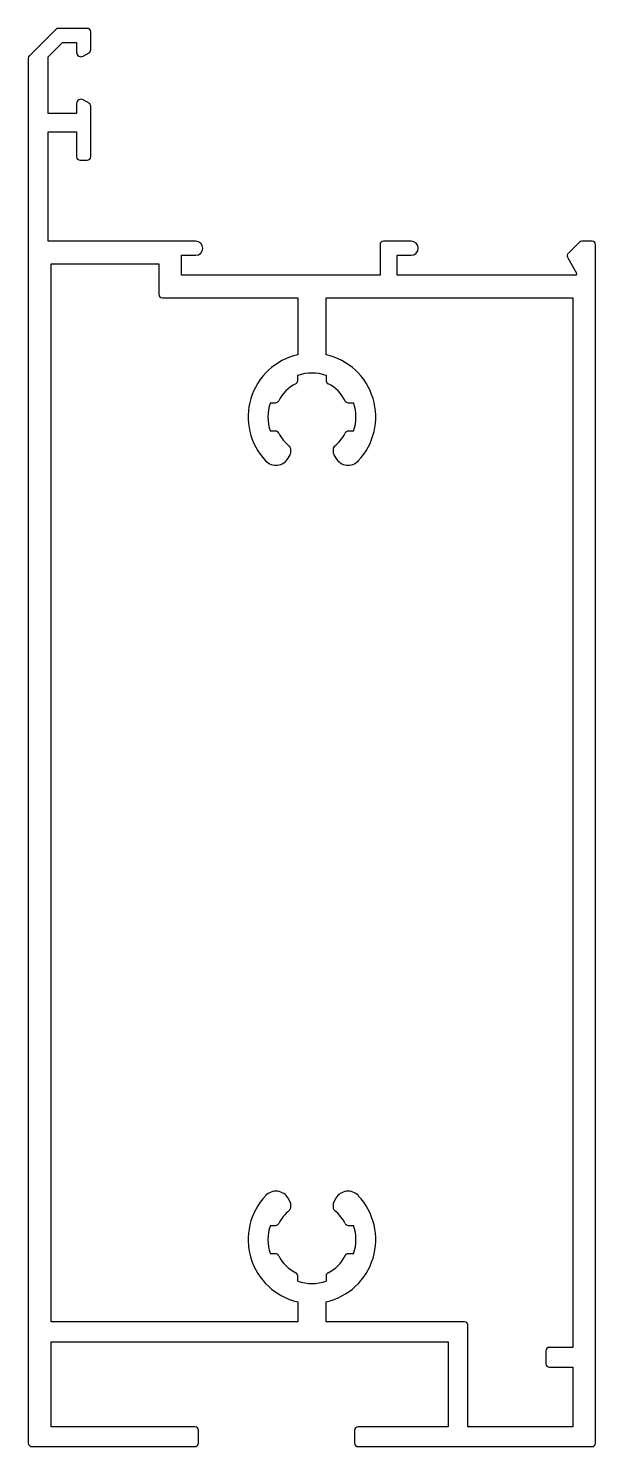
# Model space of a CAD drawing. Extents: x 2 to 42, y 1 to 101.
import ezdxf

# ---------------------------------------------------------------- set-up
doc = ezdxf.new("R2010")
doc.units = 0
doc.layers.get('0').update_dxf_attribs({"linetype": 'CONTINUOUS'})

msp = doc.modelspace()

# ---------------------------------------------------------------- linework, layer by layer
for p, q in [((3.65, 101.42), (1.8, 99.56)), ((5.87, 101.49), (3.83, 101.49)), ((6.12, 99.99), (6.12, 101.24)), ((3.12, 99.48), (4.14, 100.49)), ((4.14, 100.49), (5.12, 100.49)), ((5.12, 100.49), (5.12, 99.8)), ((1.72, 99.39), (1.72, 1.74)), ((3.12, 95.49), (3.12, 99.48)), ((5.59, 99.53), (6, 99.77)), ((5.12, 96.18), (5.12, 95.49)), ((6, 96.21), (5.59, 96.45)), ((5.12, 95.49), (3.12, 95.49)), ((6.12, 92.44), (6.12, 96)), ((3.12, 86.49), (3.12, 94.19)), ((3.12, 94.19), (5.12, 94.19)), ((5.12, 94.19), (5.12, 92.44)), ((5.37, 92.19), (5.87, 92.19)), ((13.52, 86.49), (3.12, 86.49)), ((26.52, 86.24), (26.52, 84.09)), ((28.72, 86.49), (26.77, 86.49)), ((40.59, 86.42), (39.8, 85.63)), ((41.47, 86.49), (40.76, 86.49)), ((41.72, 1.74), (41.72, 86.24)), ((12.52, 84.09), (12.52, 85.49)), ((12.52, 85.49), (13.52, 85.49)), ((14.02, 85.99), (14.02, 85.99)), ((27.72, 84.09), (27.72, 85.49)), ((27.72, 85.49), (28.72, 85.49)), ((29.22, 85.99), (29.22, 85.99)), ((39.76, 85.32), (40.38, 84.24)), ((3.32, 10.29), (3.32, 84.89)), ((3.32, 84.89), (10.92, 84.89)), ((10.92, 84.89), (10.92, 82.74)), ((26.52, 84.09), (12.52, 84.09)), ((40.3, 84.09), (27.72, 84.09)), ((11.17, 82.49), (20.72, 82.49)), ((20.72, 82.49), (20.72, 78.48)), ((22.72, 78.48), (22.72, 82.49)), ((22.72, 82.49), (40.12, 82.49)), ((40.12, 82.49), (40.12, 8.49)), ((20.72, 76.65), (20.72, 77.03)), ((22.72, 77.03), (22.72, 76.65)), ((18.79, 75.09), (19.16, 75.09)), ((24.28, 75.09), (24.66, 75.09)), ((19.16, 73.09), (18.79, 73.09)), ((24.66, 73.09), (24.28, 73.09)), ((20.05, 71.19), (20.19, 71.43)), ((20.22, 71.56), (20.22, 71.84)), ((23.22, 71.84), (23.22, 71.56)), ((23.26, 71.43), (23.4, 71.19)), ((20.19, 18.75), (20.05, 19)), ((20.22, 18.34), (20.22, 18.62)), ((23.22, 18.62), (23.22, 18.34)), ((23.4, 19), (23.26, 18.75)), ((18.79, 17.09), (19.16, 17.09)), ((24.28, 17.09), (24.66, 17.09)), ((19.16, 15.09), (18.79, 15.09)), ((24.66, 15.09), (24.28, 15.09)), ((20.72, 13.16), (20.72, 13.53)), ((22.72, 13.53), (22.72, 13.16)), ((20.72, 11.7), (20.72, 10.29)), ((22.72, 10.29), (22.72, 11.7)), ((20.72, 10.29), (3.32, 10.29)), ((32.47, 10.29), (22.72, 10.29)), ((32.72, 2.89), (32.72, 10.04)), ((3.32, 2.89), (3.32, 8.89)), ((3.32, 8.89), (31.32, 8.89)), ((31.32, 8.89), (31.32, 2.89)), ((38.22, 8.24), (38.22, 7.34)), ((40.12, 8.49), (38.47, 8.49)), ((38.47, 7.09), (40.12, 7.09)), ((40.12, 7.09), (40.12, 2.89)), ((13.47, 2.89), (3.32, 2.89)), ((13.72, 1.74), (13.72, 2.64)), ((24.72, 2.64), (24.72, 1.74)), ((31.32, 2.89), (24.97, 2.89)), ((40.12, 2.89), (32.72, 2.89)), ((1.97, 1.49), (13.47, 1.49)), ((24.97, 1.49), (41.47, 1.49))]:
    msp.add_line(p, q)
for centre, radius, start, end in [((3.83, 101.24), 0.25, 90, 135), ((5.87, 101.24), 0.25, 0, 90), ((1.97, 99.39), 0.25, 135, 180), ((5.43, 99.8), 0.311, 180, 300), ((5.87, 99.99), 0.25, 300, 360), ((5.43, 96.18), 0.311, 60, 180), ((5.87, 96), 0.25, 0, 60), ((5.37, 92.44), 0.25, 180, 270), ((5.87, 92.44), 0.25, 270, 360), ((13.52, 85.99), 0.5, 0, 90), ((26.77, 86.24), 0.25, 90, 180), ((28.72, 85.99), 0.5, 0, 90), ((40.76, 86.24), 0.25, 90, 135), ((41.47, 86.24), 0.25, 0, 90), ((13.52, 85.99), 0.5, 270, 0), ((28.72, 85.99), 0.5, 270, 360), ((39.97, 85.45), 0.25, 135, 210), ((40.3, 84.19), 0.1, 270, 30), ((11.17, 82.74), 0.25, 180, 270), ((21.72, 74.09), 4.5, 102.8396, 223.3985), ((21.72, 74.09), 4.5, 316.6015, 77.1604), ((21.72, 74.09), 3.1, 71.1809, 108.8191), ((21.72, 74.09), 2.6, 116.0144, 153.9856), ((20.47, 76.65), 0.25, 296.0144, 360), ((22.97, 76.65), 0.25, 180, 243.9856), ((21.72, 74.09), 2.6, 26.0144, 63.9856), ((21.72, 74.09), 3.1, 161.1809, 198.8191), ((19.16, 75.34), 0.25, 270, 333.9856), ((24.28, 75.34), 0.25, 206.0144, 270), ((21.72, 74.09), 3.1, 341.1809, 18.8191), ((19.16, 72.84), 0.25, 26.0144, 90), ((24.28, 72.84), 0.25, 90, 153.9856), ((21.72, 74.09), 2.6, 206.0144, 232.1182), ((19.97, 71.84), 0.25, 0, 52.1182), ((23.47, 71.84), 0.25, 127.8818, 180), ((21.72, 74.09), 2.6, 307.8818, 333.9856), ((19.18, 71.69), 1, 223.3985, 330), ((19.97, 71.56), 0.25, 330, 360), ((23.47, 71.56), 0.25, 180, 210), ((24.27, 71.69), 1, 210, 316.6015), ((21.72, 16.09), 4.5, 136.6015, 257.1604), ((19.18, 18.5), 1, 30, 136.6015), ((21.72, 16.09), 4.5, 282.8396, 43.3985), ((24.27, 18.5), 1, 43.3985, 150), ((21.72, 16.09), 2.6, 127.8818, 153.9856), ((19.97, 18.34), 0.25, 307.8818, 0), ((19.97, 18.62), 0.25, 0, 30), ((23.47, 18.62), 0.25, 150, 180), ((23.47, 18.34), 0.25, 180, 232.1182), ((21.72, 16.09), 2.6, 26.0144, 52.1182), ((21.72, 16.09), 3.1, 161.1809, 198.8191), ((19.16, 17.34), 0.25, 270, 333.9856), ((24.28, 17.34), 0.25, 206.0144, 270), ((21.72, 16.09), 3.1, 341.1809, 18.8191), ((19.16, 14.84), 0.25, 26.0144, 90), ((24.28, 14.84), 0.25, 90, 153.9856), ((21.72, 16.09), 2.6, 206.0144, 243.9856), ((21.72, 16.09), 2.6, 296.0144, 333.9856), ((20.47, 13.53), 0.25, 0, 63.9856), ((21.72, 16.09), 3.1, 251.1809, 288.8191), ((22.97, 13.53), 0.25, 116.0144, 180), ((32.47, 10.04), 0.25, 0, 90), ((38.47, 8.24), 0.25, 90, 180), ((38.47, 7.34), 0.25, 180, 270), ((13.47, 2.64), 0.25, 0, 90), ((24.97, 2.64), 0.25, 90, 180), ((1.97, 1.74), 0.25, 180, 270), ((13.47, 1.74), 0.25, 270, 0), ((24.97, 1.74), 0.25, 180, 270), ((41.47, 1.74), 0.25, 270, 0)]:
    msp.add_arc(centre, radius, start, end)

doc.saveas('drawing.dxf')
